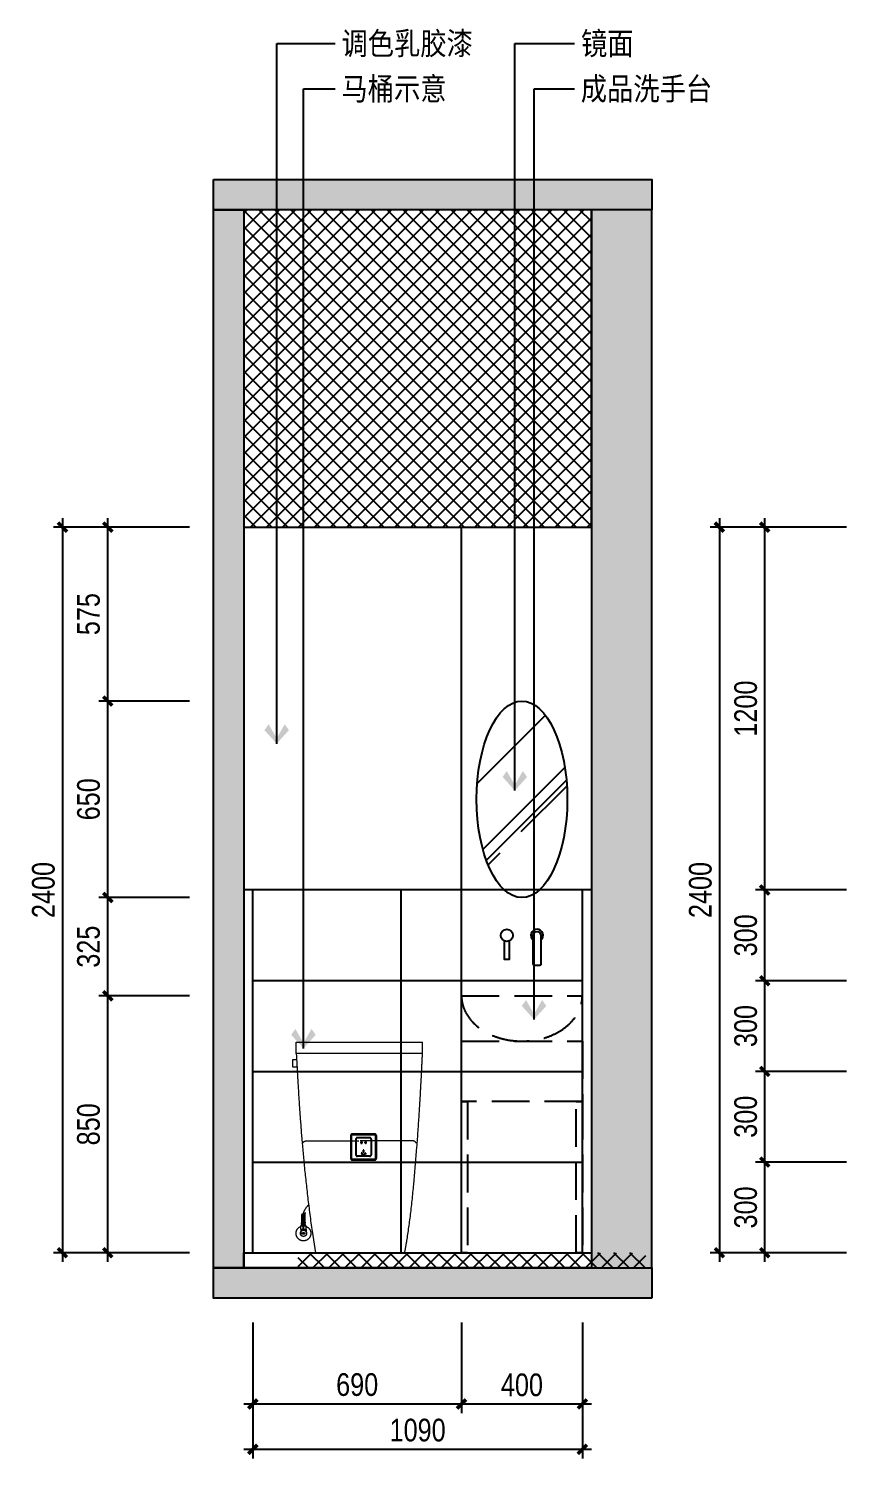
# Model space of a CAD drawing. Extents: x 468514 to 728049, y -74127 to 69080.
# Drawn here: x 623053 to 625788, y 995 to 5724 of the extents above; entities that cross this region are included whole.
import ezdxf

# ---------------------------------------------------------------- set-up
doc = ezdxf.new("R2010")
doc.units = 0
doc.header["$LTSCALE"] = 500
doc.header["$MEASUREMENT"] = 0
doc.linetypes.add('DASH', pattern=[0.35, 0.25, -0.1])
doc.linetypes.add('DASHED2', pattern=[9.525, 6.35, -3.175])
doc.layers.get('Defpoints').update_dxf_attribs({"color": 229})
for name, color, linetype in [('_____2', 1, 'Continuous'), ('E 立面填充', 250, 'Continuous'), ('E 立面墙体', 245, 'Continuous'), ('E 立面家具、洁具', 153, 'Continuous'), ('E 立面材料类别线', 154, 'Continuous'), ('E 立面标注尺寸', 9, 'Continuous'), ('E 立面装饰完成线', 225, 'Continuous')]:
    doc.layers.add(name, color=color, linetype=linetype)
doc.styles.add('PDC DIM', font='PMingLiU-ExtB.ttf', dxfattribs={"width": 0.85})
doc.dimstyles.new('PDC-A2', dxfattribs={"dimscale": 0, "dimtxt": 2.5, "dimasz": 1, "dimexe": 1, "dimexo": 1, "dimgap": 0.7, "dimtad": 1, "dimdec": 0, "dimtxsty": 'PDC DIM', "dimblk": 'ARCHTICK', "dimcen": 1, "dimdle": 1, "dimclrd": 8, "dimclre": 8, "dimclrt": 9, "dimadec": 0, "dimazin": 0, "dimtfac": 1, "dimtdec": 0, "dimtix": 1, "dimtmove": 2, "dimatfit": 3, "dimldrblk": 'PDC A2 T R', "dimfxl": 10, "dimfxlon": 1, "dimarcsym": 0})

# ---------------------------------------------------------------- blocks, each defined once
blk = doc.blocks.new('AI9-BLK63')
at = {"layer": '_____2', "color": 250}
blk.add_line((0.03, -0.14), (0, -0.12), dxfattribs=at)
blk.add_lwpolyline([(-0.03, -0.14), (0, -0.12), (0, 0.1), (0, 0.18)], dxfattribs=at)
blk = doc.blocks.new('AI9-BLK62')
at = {"layer": '_____2', "color": 250}
for p in [(-0.03, 0.01), (0.03, 0.01)]:
    blk.add_line(p, (0, -0.01), dxfattribs=at)
blk = doc.blocks.new('AI9-BLK61')
at = {"layer": '_____2', "color": 7}
for name, p in [('AI9-BLK62', (0, 0.16)), ('AI9-BLK63', (0, -0.03))]:
    blk.add_blockref(name, p, dxfattribs=at)
blk = doc.blocks.new('AI9-BLK53')
at = {"layer": '_____2', "color": 250}
for p, q in [((-0.1, 0.02), (0.1, 0.02)), ((-0.1, -0.02), (0.1, -0.02))]:
    blk.add_line(p, q, dxfattribs=at)
blk = doc.blocks.new('rtyr')
at = {"linetype": 'DASHED2', "lineweight": 0}
for p, q in [((256669.9, -48189.3), (256669.9, -48152.2)), ((256669.9, -48152.2), (257087.5, -48152.2)), ((257087.5, -48189.3), (257087.5, -48152.2)), ((256700.6, -48716.2), (256687, -48721.9)), ((256687.8, -48752.3), (256687.8, -48749.9)), ((256687.8, -48756.9), (256687.8, -48754.6)), ((256688.2, -48747.7), (256688.2, -48721.4)), ((256688.2, -48724.6), (256690.9, -48722)), ((256688.2, -48727), (256690.9, -48724.4)), ((256688.2, -48729.4), (256690.9, -48726.7)), ((256688.2, -48743.7), (256690.9, -48741)), ((256688.2, -48746), (256690.9, -48743.4)), ((256688.3, -48731.7), (256690.9, -48729.1)), ((256688.3, -48734.1), (256690.9, -48731.5)), ((256688.3, -48736.5), (256690.9, -48733.9)), ((256688.3, -48738.8), (256690.9, -48736.2)), ((256688.3, -48741.2), (256690.9, -48738.6)), ((256689, -48747.6), (256690.9, -48745.7)), ((256693.1, -48724), (256689.7, -48720.7)), ((256693.1, -48726.4), (256689.7, -48723.1)), ((256693.1, -48728.8), (256689.7, -48725.4)), ((256693.1, -48731.2), (256689.7, -48727.8)), ((256693.1, -48733.5), (256689.7, -48730.2)), ((256693.1, -48735.9), (256689.7, -48732.6)), ((256693.1, -48738.3), (256689.7, -48735)), ((256693.1, -48740.7), (256689.7, -48737.4)), ((256693.1, -48743.1), (256689.7, -48739.7)), ((256693.1, -48745.4), (256689.7, -48742.1)), ((256692.9, -48747.6), (256689.7, -48744.5)), ((256693.1, -48721.7), (256691.4, -48720.1)), ((256691.9, -48722.9), (256695.2, -48719.6)), ((256691.9, -48725.3), (256695.2, -48722)), ((256691.9, -48727.7), (256695.2, -48724.4)), ((256691.9, -48730), (256695.2, -48726.7)), ((256691.9, -48732.4), (256695.2, -48729.1)), ((256691.9, -48734.8), (256695.2, -48731.5)), ((256691.9, -48737.2), (256695.2, -48733.9)), ((256691.9, -48739.6), (256695.2, -48736.2)), ((256691.9, -48741.9), (256695.2, -48738.6)), ((256691.9, -48744.3), (256695.2, -48741)), ((256691.9, -48746.7), (256695.2, -48743.4)), ((256693.3, -48747.6), (256695.2, -48745.7)), ((256697.4, -48724), (256694.1, -48720.7)), ((256697.4, -48726.4), (256694.1, -48723.1)), ((256697.4, -48728.8), (256694.1, -48725.4)), ((256697.4, -48731.2), (256694.1, -48727.8)), ((256697.4, -48733.5), (256694.1, -48730.2)), ((256697.4, -48735.9), (256694.1, -48732.6)), ((256697.4, -48738.3), (256694.1, -48735)), ((256697.4, -48740.7), (256694.1, -48737.4)), ((256697.4, -48743.1), (256694.1, -48739.7)), ((256697.4, -48745.4), (256694.1, -48742.1)), ((256697.2, -48747.6), (256694.1, -48744.5)), ((256697.4, -48721.6), (256694.5, -48718.7)), ((256697.4, -48719.3), (256696.1, -48718.1)), ((256696.2, -48720.5), (256699.4, -48717.4)), ((256696.2, -48722.9), (256699.4, -48719.8)), ((256696.2, -48725.3), (256699.4, -48722.2)), ((256696.2, -48727.7), (256699.4, -48724.5)), ((256696.2, -48730), (256699.4, -48726.9)), ((256696.2, -48732.4), (256699.4, -48729.3)), ((256696.2, -48734.8), (256699.4, -48731.7)), ((256696.2, -48737.2), (256699.4, -48734.1)), ((256696.2, -48739.6), (256699.4, -48736.4)), ((256696.2, -48741.9), (256699.4, -48738.8)), ((256696.2, -48744.3), (256699.4, -48741.2)), ((256696.2, -48746.7), (256699.4, -48743.6)), ((256697.6, -48747.7), (256699.4, -48745.9)), ((256699.4, -48747.7), (256699.4, -48716.7)), ((256699.8, -48752.3), (256699.8, -48749.9)), ((256699.8, -48756.9), (256699.8, -48754.6)), ((256685.1, -48771), (256702.5, -48771)), ((256685.1, -48771.9), (256702.5, -48771.9)), ((256685.1, -48778.9), (256685.1, -48789.3)), ((256688.1, -48759.7), (256688.1, -48759.2)), ((256694.6, -48759.7), (256693.8, -48760.4)), ((256694.6, -48770.3), (256693.8, -48769.7)), ((256699.5, -48759.7), (256699.5, -48759.2)), ((256702.5, -48778.9), (256702.5, -48789.3))]:
    blk.add_line(p, q, dxfattribs=at)
for points in [[(256671.2, -48210.6), (256657.5, -48210.6), (256657.5, -48233), (256671.7, -48233)], [(256692.9, -48759.7), (256693.8, -48760.4), (256693.8, -48762.4)], [(256692.9, -48770.3), (256693.8, -48769.7), (256693.8, -48763)]]:
    blk.add_lwpolyline(points, dxfattribs=at)
blk.add_lwpolyline([(256685, -48759.7), (256684.4, -48760.4), (256684.4, -48769.6), (256685.2, -48770.3), (256702.4, -48770.3), (256703.2, -48769.6), (256703.2, -48760.4), (256702.5, -48759.7)], close=True, dxfattribs=at)
for radius in [10.2, 3.28]:
    blk.add_circle((256693.8, -48784), radius, dxfattribs=at)
for centre, major_axis, ratio in [((256690.8, -48751.1), (0, 1.18), 0.354545), ((256690.8, -48755.7), (0, 1.16), 0.361111), ((256693.8, -48751.1), (0.01, 1.18), 0.354531), ((256693.8, -48755.7), (0.01, 1.16), 0.361096), ((256696.8, -48751.1), (0, 1.18), 0.354545), ((256696.8, -48755.7), (0, 1.16), 0.361111)]:
    blk.add_ellipse(centre, major_axis=major_axis, ratio=ratio, dxfattribs=at)
for points, knots in [([(256733.2, -48848.5), (256684.2, -48543.1), (256674.7, -48257.2), (256669.9, -48189.3), (256669.9, -48189.3), (257087.5, -48189.3), (257087.5, -48189.3), (257087.5, -48189.3), (257068.8, -48652.1), (257028.5, -48848.5), (257028.5, -48848.5), (256733.2, -48848.5), (256733.2, -48848.5)], [0, 0, 0, 0, 1, 1, 1, 2, 2, 2, 3, 3, 3, 4, 4, 4, 4]), ([(256691.3, -48485.7), (256697.7, -48475.7), (256703.8, -48478.6), (256714.3, -48478.6), (256724.8, -48478.6), (256877.2, -48478.6), (256877.2, -48478.6)], [0, 0, 0, 0, 1, 1, 1, 2, 2, 2, 2]), ([(257066.9, -48485.7), (257060.5, -48475.7), (257054.5, -48478.6), (257043.9, -48478.6), (257033.4, -48478.6), (256880.9, -48478.6), (256880.9, -48478.6)], [0, 0, 0, 0, 1, 1, 1, 2, 2, 2, 2]), ([(256687.8, -48747.6), (256687.5, -48747.6), (256687.2, -48748.1), (256687.2, -48748.8), (256687.2, -48749.4), (256687.5, -48749.9), (256687.8, -48749.9)], [0, 0, 0, 0, 1, 1, 1, 2, 2, 2, 2]), ([(256687.8, -48752.3), (256687.5, -48752.3), (256687.2, -48752.8), (256687.2, -48753.4), (256687.2, -48754.1), (256687.5, -48754.6), (256687.8, -48754.6)], [0, 0, 0, 0, 1, 1, 1, 2, 2, 2, 2]), ([(256699.8, -48749.9), (256700.1, -48749.9), (256700.4, -48749.4), (256700.4, -48748.8), (256700.4, -48748.1), (256700.1, -48747.6), (256699.8, -48747.6)], [3, 3, 3, 3, 4, 4, 4, 5, 5, 5, 5]), ([(256699.8, -48754.6), (256700.1, -48754.6), (256700.4, -48754.1), (256700.4, -48753.4), (256700.4, -48752.8), (256700.1, -48752.3), (256699.8, -48752.3)], [3, 3, 3, 3, 4, 4, 4, 5, 5, 5, 5]), ([(256703.2, -48761.6), (256712.1, -48765.2), (256718.4, -48774), (256718.4, -48784.3), (256718.4, -48797.9), (256707.4, -48808.9), (256693.8, -48808.9), (256680.2, -48808.9), (256669.2, -48797.9), (256669.2, -48784.3), (256669.2, -48774), (256675.5, -48765.2), (256684.4, -48761.5)], [0, 0, 0, 0, 1, 1, 1, 2, 2, 2, 3, 3, 3, 4, 4, 4, 4]), ([(256685.1, -48770.3), (256685.1, -48770.3), (256685.1, -48775.2), (256685.1, -48777.2), (256685, -48778.5), (256684.6, -48779.7), (256684.5, -48780.2)], [0, 0, 0, 0, 1, 1, 1, 2, 2, 2, 2]), ([(256687.8, -48756.9), (256687.5, -48756.9), (256687.2, -48757.4), (256687.2, -48758.1), (256687.2, -48758.7), (256687.5, -48759.2), (256687.8, -48759.2)], [0, 0, 0, 0, 1, 1, 1, 2, 2, 2, 2]), ([(256699.8, -48759.2), (256700.1, -48759.2), (256700.4, -48758.7), (256700.4, -48758.1), (256700.4, -48757.4), (256700.1, -48756.9), (256699.8, -48756.9)], [3, 3, 3, 3, 4, 4, 4, 5, 5, 5, 5]), ([(256702.5, -48770.3), (256702.5, -48770.3), (256702.5, -48775.2), (256702.5, -48777.2), (256702.5, -48778.5), (256702.9, -48779.7), (256703.1, -48780.2)], [0, 0, 0, 0, 1, 1, 1, 2, 2, 2, 2])]:
    blk.add_open_spline(points, degree=3, knots=knots, dxfattribs=at)
for points in [[(256708.6, -48692.5), (256703.1, -48697.4), (256693.5, -48710), (256693.2, -48719.3)], [(256710.7, -48689.5), (256710.2, -48690.7), (256709.5, -48691.7), (256708.6, -48692.5)], [(256699.8, -48747.6), (256699.8, -48747.6), (256687.8, -48747.6), (256687.8, -48747.6)], [(256687.8, -48749.9), (256687.8, -48749.9), (256699.8, -48749.9), (256699.8, -48749.9)], [(256699.8, -48752.3), (256699.8, -48752.3), (256687.8, -48752.3), (256687.8, -48752.3)], [(256687.8, -48754.6), (256687.8, -48754.6), (256699.8, -48754.6), (256699.8, -48754.6)], [(256699.8, -48756.9), (256699.8, -48756.9), (256687.8, -48756.9), (256687.8, -48756.9)], [(256687.8, -48759.2), (256687.8, -48759.2), (256699.8, -48759.2), (256699.8, -48759.2)]]:
    blk.add_open_spline(points, degree=3, dxfattribs=at)
at = {"linetype": 'DASHED2', "lineweight": 0, "xscale": 31.05000000000007, "yscale": 31.05000000000007, "zscale": 31.05000000000007}
for name, p in [('AI9-BLK53', (256693.8, -48784)), ('AI9-BLK61', (256693.8, -48765))]:
    blk.add_blockref(name, p, dxfattribs=at)
blk = doc.blocks.new('ffffaasd')
at = {"linetype": 'DASH', "lineweight": -2, "ltscale": 20}
for p, q in [((69855.2, 418079.7), (69855.2, 418028.7)), ((69901.2, 418084.7), (69860.2, 418084.7)), ((69906.2, 418079.7), (69906.2, 418028.7)), ((69901.2, 418023.7), (69860.2, 418023.7))]:
    blk.add_line(p, q, dxfattribs=at)
for points in [[(69843.2, 418011.7), (69918.2, 418011.7, 0.414214), (69923.2, 418016.7), (69923.2, 418091.7, 0.414214), (69918.2, 418096.7), (69843.2, 418096.7, 0.414214), (69838.2, 418091.7), (69838.2, 418016.7, 0.414214)], [(69843.2, 418013.7), (69918.2, 418013.7, 0.414214), (69921.2, 418016.7), (69921.2, 418091.7, 0.414214), (69918.2, 418094.7), (69843.2, 418094.7, 0.414214), (69840.2, 418091.7), (69840.2, 418016.7, 0.414214)]]:
    blk.add_lwpolyline(points, format="xyb", close=True, dxfattribs=at)
for points in [[(69873.7, 418066.6), (69875.7, 418066.6), (69875.7, 418071.6), (69873.7, 418071.6)], [(69887.7, 418066.6), (69885.7, 418066.6), (69885.7, 418071.6), (69887.7, 418071.6)]]:
    blk.add_lwpolyline(points, dxfattribs=at)
for points in [[(69875.8, 418028.1), (69877.7, 418028.6), (69876.2, 418034.4), (69874.2, 418033.9)], [(69879.7, 418037.6), (69881.7, 418037.6), (69881.7, 418043.6), (69879.7, 418043.6)], [(69885.6, 418028.1), (69883.7, 418028.6), (69885.2, 418034.4), (69887.2, 418033.9)]]:
    blk.add_lwpolyline(points, close=True, dxfattribs=at)
for centre, radius, start, end in [((69860.2, 418079.7), 5, 90, 180), ((69873.9, 418069.1), 2.51, 93.6471, 266.3529), ((69887.5, 418069.1), 2.51, 273.6471, 86.3529), ((69901.2, 418079.7), 5, 0, 90), ((69860.2, 418028.7), 5, 180, 270), ((69901.2, 418028.7), 5, 270, 0)]:
    blk.add_arc(centre, radius, start, end, dxfattribs=at)
blk = doc.blocks.new('d34')
at = {"linetype": 'ByBlock', "lineweight": -2}
blk.add_blockref('ffffaasd', (0, 0), dxfattribs=at)
blk = doc.blocks.new('_ArchTick')
at = {"color": 0, "linetype": 'ByBlock', "const_width": 0.4}
blk.add_lwpolyline([(-0.5, -0.5), (0.5, 0.5)], dxfattribs=at)
blk = doc.blocks.new('*D1717')
at = {"layer": 'Defpoints', "color": 0, "transparency": 16777216}
for p in [(623314.9, 2525), (623614.9, 2525), (623614.9, 1675)]:
    blk.add_point(p, dxfattribs=at)
at = {"layer": 'E 立面标注尺寸', "color": 8, "lineweight": -2, "transparency": 16777216}
for p, q in [((623314.9, 1645), (623314.9, 2555)), ((623584.9, 2525), (623284.9, 2525)), ((623584.9, 1675), (623284.9, 1675))]:
    blk.add_line(p, q, dxfattribs=at)
at = {"layer": 'E 立面标注尺寸', "color": 8, "lineweight": -2, "transparency": 16777216, "xscale": 29.99999882274668, "yscale": 29.99999882274668, "zscale": 29.99999882274668}
for p, rotation in [((623314.9, 2525), 90), ((623314.9, 1675), 270)]:
    blk.add_blockref('_ArchTick', p, dxfattribs=dict(at, rotation=rotation))
at = {"layer": 'E 立面标注尺寸', "color": 9, "transparency": 16777216, "insert": (623251.4, 2100), "char_height": 75, "attachment_point": 5, "rotation": 90, "style": 'PDC DIM'}
blk.add_mtext('850', dxfattribs=at)
blk = doc.blocks.new('PDC A2 T R')
at = {"color": 0, "linetype": 'ByBlock'}
blk.add_line((0, 0), (-2, 0), dxfattribs=at)
for points in [[(-2.15, 0.89), (-1.49, 1.35), (-0.6, 0), (0, 0)], [(-2.15, -0.89), (-1.49, -1.35), (-0.6, 0), (0, 0)]]:
    blk.add_solid(points, dxfattribs=at)
blk = doc.blocks.new('*D1718')
at = {"layer": 'Defpoints', "color": 0, "transparency": 16777216}
for p in [(623314.9, 2850), (623614.9, 2850), (623614.9, 2525)]:
    blk.add_point(p, dxfattribs=at)
at = {"layer": 'E 立面标注尺寸', "color": 8, "lineweight": -2, "transparency": 16777216}
for p, q in [((623584.9, 2850), (623284.9, 2850)), ((623314.9, 2495), (623314.9, 2880)), ((623584.9, 2525), (623284.9, 2525))]:
    blk.add_line(p, q, dxfattribs=at)
at = {"layer": 'E 立面标注尺寸', "color": 8, "lineweight": -2, "transparency": 16777216, "xscale": 29.99999882274668, "yscale": 29.99999882274668, "zscale": 29.99999882274668}
for p, rotation in [((623314.9, 2850), 90), ((623314.9, 2525), 270)]:
    blk.add_blockref('_ArchTick', p, dxfattribs=dict(at, rotation=rotation))
at = {"layer": 'E 立面标注尺寸', "color": 9, "transparency": 16777216, "insert": (623251.4, 2687.5), "char_height": 75, "attachment_point": 5, "rotation": 90, "style": 'PDC DIM'}
blk.add_mtext('325', dxfattribs=at)
blk = doc.blocks.new('*D1719')
at = {"layer": 'Defpoints', "color": 0, "transparency": 16777216}
for p in [(623314.9, 4075), (623614.9, 4075), (623614.9, 3500)]:
    blk.add_point(p, dxfattribs=at)
at = {"layer": 'E 立面标注尺寸', "color": 8, "lineweight": -2, "transparency": 16777216}
for p, q in [((623584.9, 4075), (623284.9, 4075)), ((623314.9, 3470), (623314.9, 4105)), ((623584.9, 3500), (623284.9, 3500))]:
    blk.add_line(p, q, dxfattribs=at)
at = {"layer": 'E 立面标注尺寸', "color": 8, "lineweight": -2, "transparency": 16777216, "xscale": 29.99999882274668, "yscale": 29.99999882274668, "zscale": 29.99999882274668}
for p, rotation in [((623314.9, 4075), 90), ((623314.9, 3500), 270)]:
    blk.add_blockref('_ArchTick', p, dxfattribs=dict(at, rotation=rotation))
at = {"layer": 'E 立面标注尺寸', "color": 9, "transparency": 16777216, "insert": (623251.4, 3787.5), "char_height": 75, "attachment_point": 5, "rotation": 90, "style": 'PDC DIM'}
blk.add_mtext('575', dxfattribs=at)
blk = doc.blocks.new('*D1720')
at = {"layer": 'Defpoints', "color": 0, "transparency": 16777216}
for p in [(623614.9, 4075), (623164.9, 1675), (623614.9, 1675)]:
    blk.add_point(p, dxfattribs=at)
at = {"layer": 'E 立面标注尺寸', "color": 8, "lineweight": -2, "transparency": 16777216}
for p, q in [((623464.9, 4075), (623134.9, 4075)), ((623164.9, 4105), (623164.9, 1645)), ((623464.9, 1675), (623134.9, 1675))]:
    blk.add_line(p, q, dxfattribs=at)
at = {"layer": 'E 立面标注尺寸', "color": 8, "lineweight": -2, "transparency": 16777216, "xscale": 29.99999882274668, "yscale": 29.99999882274668, "zscale": 29.99999882274668}
for p, rotation in [((623164.9, 4075), 90), ((623164.9, 1675), 270)]:
    blk.add_blockref('_ArchTick', p, dxfattribs=dict(at, rotation=rotation))
at = {"layer": 'E 立面标注尺寸', "color": 9, "transparency": 16777216, "insert": (623102.1, 2875), "char_height": 75, "attachment_point": 5, "rotation": 90, "style": 'PDC DIM'}
blk.add_mtext('2400', dxfattribs=at)
blk = doc.blocks.new('*D1716')
at = {"layer": 'Defpoints', "color": 0, "transparency": 16777216}
for p in [(623314.9, 3500), (623614.9, 3500), (623614.9, 2850)]:
    blk.add_point(p, dxfattribs=at)
at = {"layer": 'E 立面标注尺寸', "color": 8, "lineweight": -2, "transparency": 16777216}
for p, q in [((623584.9, 3500), (623284.9, 3500)), ((623314.9, 2820), (623314.9, 3530)), ((623584.9, 2850), (623284.9, 2850))]:
    blk.add_line(p, q, dxfattribs=at)
at = {"layer": 'E 立面标注尺寸', "color": 8, "lineweight": -2, "transparency": 16777216, "xscale": 29.99999882274668, "yscale": 29.99999882274668, "zscale": 29.99999882274668}
for p, rotation in [((623314.9, 3500), 90), ((623314.9, 2850), 270)]:
    blk.add_blockref('_ArchTick', p, dxfattribs=dict(at, rotation=rotation))
at = {"layer": 'E 立面标注尺寸', "color": 9, "transparency": 16777216, "insert": (623251.4, 3175), "char_height": 75, "attachment_point": 5, "rotation": 90, "style": 'PDC DIM'}
blk.add_mtext('650', dxfattribs=at)
blk = doc.blocks.new('*D1731')
at = {"layer": 'Defpoints', "color": 0, "transparency": 16777216}
for p in [(625788.1, 4075), (625338.1, 1675), (625788.1, 1675)]:
    blk.add_point(p, dxfattribs=at)
at = {"layer": 'E 立面标注尺寸', "color": 8, "lineweight": -2, "transparency": 16777216}
for p, q in [((625638.1, 4075), (625308.1, 4075)), ((625338.1, 4105), (625338.1, 1645)), ((625638.1, 1675), (625308.1, 1675))]:
    blk.add_line(p, q, dxfattribs=at)
at = {"layer": 'E 立面标注尺寸', "color": 8, "lineweight": -2, "transparency": 16777216, "xscale": 29.99999882274668, "yscale": 29.99999882274668, "zscale": 29.99999882274668}
for p, rotation in [((625338.1, 4075), 90), ((625338.1, 1675), 270)]:
    blk.add_blockref('_ArchTick', p, dxfattribs=dict(at, rotation=rotation))
at = {"layer": 'E 立面标注尺寸', "color": 9, "transparency": 16777216, "insert": (625275.3, 2875), "char_height": 75, "attachment_point": 5, "rotation": 90, "style": 'PDC DIM'}
blk.add_mtext('2400', dxfattribs=at)
blk = doc.blocks.new('*D1734')
at = {"layer": 'Defpoints', "color": 0}
for p in [(625488.1, 4075), (625788.1, 4075), (625788.1, 2875)]:
    blk.add_point(p, dxfattribs=at)
at = {"layer": 'E 立面标注尺寸', "color": 8, "lineweight": -2}
for p, q in [((625758.1, 4075), (625458.1, 4075)), ((625488.1, 2845), (625488.1, 4105)), ((625758.1, 2875), (625458.1, 2875))]:
    blk.add_line(p, q, dxfattribs=at)
at = {"layer": 'E 立面标注尺寸', "color": 8, "lineweight": -2, "xscale": 29.99999882274668, "yscale": 29.99999882274668, "zscale": 29.99999882274668}
for p, rotation in [((625488.1, 4075), 90), ((625488.1, 2875), 270)]:
    blk.add_blockref('_ArchTick', p, dxfattribs=dict(at, rotation=rotation))
at = {"layer": 'E 立面标注尺寸', "color": 9, "insert": (625425.3, 3475), "char_height": 75, "attachment_point": 5, "rotation": 90, "style": 'PDC DIM'}
blk.add_mtext('1200', dxfattribs=at)
blk = doc.blocks.new('*D1735')
at = {"layer": 'Defpoints', "color": 0, "transparency": 16777216}
for p in [(625488.1, 2875), (625788.1, 2875), (625788.1, 2575)]:
    blk.add_point(p, dxfattribs=at)
at = {"layer": 'E 立面标注尺寸', "color": 8, "lineweight": -2, "transparency": 16777216}
for p, q in [((625488.1, 2545), (625488.1, 2905)), ((625758.1, 2875), (625458.1, 2875)), ((625758.1, 2575), (625458.1, 2575))]:
    blk.add_line(p, q, dxfattribs=at)
at = {"layer": 'E 立面标注尺寸', "color": 8, "lineweight": -2, "transparency": 16777216, "xscale": 29.99999882274668, "yscale": 29.99999882274668, "zscale": 29.99999882274668}
for p, rotation in [((625488.1, 2875), 90), ((625488.1, 2575), 270)]:
    blk.add_blockref('_ArchTick', p, dxfattribs=dict(at, rotation=rotation))
at = {"layer": 'E 立面标注尺寸', "color": 9, "transparency": 16777216, "insert": (625425.3, 2725), "char_height": 75, "attachment_point": 5, "rotation": 90, "style": 'PDC DIM'}
blk.add_mtext('300', dxfattribs=at)
blk = doc.blocks.new('*D1736')
at = {"layer": 'Defpoints', "color": 0, "transparency": 16777216}
for p in [(625488.1, 2575), (625788.1, 2575), (625788.1, 2275)]:
    blk.add_point(p, dxfattribs=at)
at = {"layer": 'E 立面标注尺寸', "color": 8, "lineweight": -2, "transparency": 16777216}
for p, q in [((625488.1, 2245), (625488.1, 2605)), ((625758.1, 2575), (625458.1, 2575)), ((625758.1, 2275), (625458.1, 2275))]:
    blk.add_line(p, q, dxfattribs=at)
at = {"layer": 'E 立面标注尺寸', "color": 8, "lineweight": -2, "transparency": 16777216, "xscale": 29.99999882274668, "yscale": 29.99999882274668, "zscale": 29.99999882274668}
for p, rotation in [((625488.1, 2575), 90), ((625488.1, 2275), 270)]:
    blk.add_blockref('_ArchTick', p, dxfattribs=dict(at, rotation=rotation))
at = {"layer": 'E 立面标注尺寸', "color": 9, "transparency": 16777216, "insert": (625425.3, 2425), "char_height": 75, "attachment_point": 5, "rotation": 90, "style": 'PDC DIM'}
blk.add_mtext('300', dxfattribs=at)
blk = doc.blocks.new('*D1737')
at = {"layer": 'Defpoints', "color": 0, "transparency": 16777216}
for p in [(625488.1, 2275), (625788.1, 2275), (625788.1, 1975)]:
    blk.add_point(p, dxfattribs=at)
at = {"layer": 'E 立面标注尺寸', "color": 8, "lineweight": -2, "transparency": 16777216}
for p, q in [((625758.1, 2275), (625458.1, 2275)), ((625488.1, 1945), (625488.1, 2305)), ((625758.1, 1975), (625458.1, 1975))]:
    blk.add_line(p, q, dxfattribs=at)
at = {"layer": 'E 立面标注尺寸', "color": 8, "lineweight": -2, "transparency": 16777216, "xscale": 29.99999882274668, "yscale": 29.99999882274668, "zscale": 29.99999882274668}
for p, rotation in [((625488.1, 2275), 90), ((625488.1, 1975), 270)]:
    blk.add_blockref('_ArchTick', p, dxfattribs=dict(at, rotation=rotation))
at = {"layer": 'E 立面标注尺寸', "color": 9, "transparency": 16777216, "insert": (625425.3, 2125), "char_height": 75, "attachment_point": 5, "rotation": 90, "style": 'PDC DIM'}
blk.add_mtext('300', dxfattribs=at)
blk = doc.blocks.new('*D1738')
at = {"layer": 'Defpoints', "color": 0, "transparency": 16777216}
for p in [(625488.1, 1975), (625788.1, 1975), (625788.1, 1675)]:
    blk.add_point(p, dxfattribs=at)
at = {"layer": 'E 立面标注尺寸', "color": 8, "lineweight": -2, "transparency": 16777216}
for p, q in [((625488.1, 1645), (625488.1, 2005)), ((625758.1, 1975), (625458.1, 1975)), ((625758.1, 1675), (625458.1, 1675))]:
    blk.add_line(p, q, dxfattribs=at)
at = {"layer": 'E 立面标注尺寸', "color": 8, "lineweight": -2, "transparency": 16777216, "xscale": 29.99999882274668, "yscale": 29.99999882274668, "zscale": 29.99999882274668}
for p, rotation in [((625488.1, 1975), 90), ((625488.1, 1675), 270)]:
    blk.add_blockref('_ArchTick', p, dxfattribs=dict(at, rotation=rotation))
at = {"layer": 'E 立面标注尺寸', "color": 9, "transparency": 16777216, "insert": (625425.3, 1825), "char_height": 75, "attachment_point": 5, "rotation": 90, "style": 'PDC DIM'}
blk.add_mtext('300', dxfattribs=at)
blk = doc.blocks.new('*D1740')
at = {"layer": 'Defpoints', "color": 0, "transparency": 16777216}
for p in [(623794.9, 1475), (624484.9, 1475), (624484.9, 1175)]:
    blk.add_point(p, dxfattribs=at)
at = {"layer": 'E 立面标注尺寸', "color": 8, "lineweight": -2, "transparency": 16777216}
for p, q in [((623794.9, 1445), (623794.9, 1145)), ((624484.9, 1445), (624484.9, 1145)), ((623764.9, 1175), (624514.9, 1175))]:
    blk.add_line(p, q, dxfattribs=at)
at = {"layer": 'E 立面标注尺寸', "color": 8, "lineweight": -2, "transparency": 16777216, "xscale": 29.99999882274668, "yscale": 29.99999882274668, "zscale": 29.99999882274668, "rotation": 180}
blk.add_blockref('_ArchTick', (623794.9, 1175), dxfattribs=at)
at = {"layer": 'E 立面标注尺寸', "color": 8, "lineweight": -2, "transparency": 16777216, "xscale": 29.99999882274668, "yscale": 29.99999882274668, "zscale": 29.99999882274668}
blk.add_blockref('_ArchTick', (624484.9, 1175), dxfattribs=at)
at = {"layer": 'E 立面标注尺寸', "color": 9, "transparency": 16777216, "insert": (624139.9, 1238.7), "char_height": 75, "attachment_point": 5, "style": 'PDC DIM'}
blk.add_mtext('690', dxfattribs=at)
blk = doc.blocks.new('*D1741')
at = {"layer": 'Defpoints', "color": 0, "transparency": 16777216}
for p in [(624484.9, 1475), (624884.9, 1475), (624884.9, 1175)]:
    blk.add_point(p, dxfattribs=at)
at = {"layer": 'E 立面标注尺寸', "color": 8, "lineweight": -2, "transparency": 16777216}
for p, q in [((624484.9, 1445), (624484.9, 1145)), ((624884.9, 1445), (624884.9, 1145)), ((624454.9, 1175), (624914.9, 1175))]:
    blk.add_line(p, q, dxfattribs=at)
at = {"layer": 'E 立面标注尺寸', "color": 8, "lineweight": -2, "transparency": 16777216, "xscale": 29.99999882274668, "yscale": 29.99999882274668, "zscale": 29.99999882274668, "rotation": 180}
blk.add_blockref('_ArchTick', (624484.9, 1175), dxfattribs=at)
at = {"layer": 'E 立面标注尺寸', "color": 8, "lineweight": -2, "transparency": 16777216, "xscale": 29.99999882274668, "yscale": 29.99999882274668, "zscale": 29.99999882274668}
blk.add_blockref('_ArchTick', (624884.9, 1175), dxfattribs=at)
at = {"layer": 'E 立面标注尺寸', "color": 9, "transparency": 16777216, "insert": (624684.9, 1237.8), "char_height": 75, "attachment_point": 5, "style": 'PDC DIM'}
blk.add_mtext('400', dxfattribs=at)
blk = doc.blocks.new('*D1742')
at = {"layer": 'Defpoints', "color": 0, "transparency": 16777216}
for p in [(623794.9, 1475), (624884.9, 1475), (623794.9, 1025)]:
    blk.add_point(p, dxfattribs=at)
at = {"layer": 'E 立面标注尺寸', "color": 8, "lineweight": -2, "transparency": 16777216}
for p, q in [((623794.9, 1325), (623794.9, 995)), ((624884.9, 1325), (624884.9, 995)), ((624914.9, 1025), (623764.9, 1025))]:
    blk.add_line(p, q, dxfattribs=at)
at = {"layer": 'E 立面标注尺寸', "color": 8, "lineweight": -2, "transparency": 16777216, "xscale": 29.99999882274668, "yscale": 29.99999882274668, "zscale": 29.99999882274668, "rotation": 180}
blk.add_blockref('_ArchTick', (623794.9, 1025), dxfattribs=at)
at = {"layer": 'E 立面标注尺寸', "color": 8, "lineweight": -2, "transparency": 16777216, "xscale": 29.99999882274668, "yscale": 29.99999882274668, "zscale": 29.99999882274668}
blk.add_blockref('_ArchTick', (624884.9, 1025), dxfattribs=at)
at = {"layer": 'E 立面标注尺寸', "color": 9, "transparency": 16777216, "insert": (624339.9, 1088.2), "char_height": 75, "attachment_point": 5, "style": 'PDC DIM'}
blk.add_mtext('1090', dxfattribs=at)
blk = doc.blocks.new('4334')
at = {"layer": 'E 立面家具、洁具'}
blk.add_lwpolyline([(609050.2, 2756.5), (609050.2, 2695), (609035.2, 2695), (609035.2, 2756.5)], dxfattribs=at)
blk.add_lwpolyline([(609130.2, 2775, -1), (609155.2, 2775), (609155.2, 2680, -0.414214), (609150.2, 2675), (609135.2, 2675, -0.414214), (609130.2, 2680)], format="xyb", close=True, dxfattribs=at)
blk.add_circle((609042.7, 2775), 20, dxfattribs=at)
blk.add_arc((609142.7, 2775), 20, 308.6822, 231.3178, dxfattribs=at)
blk = doc.blocks.new('xishoutai3')
at = {"linetype": 'DASH'}
blk.add_lwpolyline([(608679.6, 2525), (609079.6, 2525)], dxfattribs=at)
for points in [[(608679.6, 2375), (609079.6, 2375), (609079.6, 2175), (608679.6, 2175)], [(608679.6, 2175), (608699.6, 2175), (608699.6, 1675), (608679.6, 1675)], [(609059.6, 2175), (609079.6, 2175), (609079.6, 1675), (609059.6, 1675)]]:
    blk.add_lwpolyline(points, close=True, dxfattribs=at)
blk.add_ellipse((608879.6, 2525), major_axis=(200, 0), ratio=0.75, start_param=3.141593, end_param=6.283185, dxfattribs=at)
blk.add_blockref('4334', (-213.1, -50))

msp = doc.modelspace()

# ---------------------------------------------------------------- hatches: boundary and pattern name
at = {"layer": 'E 立面填充'}
h = msp.add_hatch(dxfattribs=at)
h.set_pattern_fill('ANSI37', color=256, scale=300)
h.set_pattern_definition([(45, (-3425.834, 0), (-26.5165043, 26.5165043), []), (135, (-3425.834, 0), (-26.5165043, -26.5165043), [])])
h.paths.add_polyline_path([(623764.9, 4075), (624914.9, 4075), (624914.9, 5125), (623764.9, 5125)])
h = msp.add_hatch(dxfattribs=at)
h.set_pattern_fill('_USER', color=256, scale=600, angle=90, pattern_type=0)
h.set_pattern_definition([(90, (624884.9, 1675), (-600, 4e-14), [])])
h.paths.add_polyline_path([(624884.9, 4075), (624514.9, 4075), (624514.9, 2575), (624884.9, 2575)])
h.paths.add_polyline_path([(624669.9, 2775, -0.305615), (624657.4, 2756.5), (624657.4, 2695), (624642.4, 2695), (624642.4, 2756.5, -0.305615), (624629.9, 2775, -1)], flags=16)
h.paths.add_polyline_path([(624762.4, 2759.4), (624762.4, 2675), (624737.4, 2675), (624737.4, 2759.4, -2.849)], flags=16)
h.paths.add_polyline_path([(624514.9, 2875), (623794.9, 2875), (623794.9, 1675), (624514.9, 1675)])
h = msp.add_hatch(dxfattribs=at)
h.set_pattern_fill('AR-RROOF', color=256, scale=300, angle=45)
edge = h.paths.add_edge_path()
edge.add_ellipse((624684.9, 3175), major_axis=(0, 325), ratio=0.461538, start_angle=0, end_angle=360)
h = msp.add_hatch(dxfattribs=at)
h.set_pattern_fill('_USER', color=256, scale=300, pattern_type=0)
h.set_pattern_definition([(0, (623794.88, 1675), (0, 300), [])])
edge = h.paths.add_edge_path(flags=16)
edge.add_arc((624649.9, 2775), 20, -67.9757, 0, ccw=False)
edge.add_line((624657.4, 2756.5), (624657.4, 2695))
edge.add_line((624657.4, 2695), (624642.4, 2695))
edge.add_line((624642.4, 2695), (624642.4, 2756.5))
edge.add_arc((624649.9, 2775), 20, 180, 247.9757, ccw=False)
edge.add_arc((624649.9, 2775), 20, 0, 180, ccw=False)
edge = h.paths.add_edge_path(flags=16)
edge.add_line((624762.4, 2759.4), (624762.4, 2680))
edge.add_arc((624757.4, 2680), 5, -90, 0, ccw=False)
edge.add_line((624757.4, 2675), (624742.4, 2675))
edge.add_arc((624742.4, 2680), 5, 180, 270, ccw=False)
edge.add_line((624737.4, 2680), (624737.4, 2759.4))
edge.add_arc((624749.9, 2775), 20, -51.3178, 231.3178, ccw=False)
h.paths.add_polyline_path([(624514.9, 2875), (623794.9, 2875), (623794.9, 1675), (624514.9, 1675)])
h.paths.add_polyline_path([(624884.9, 2875), (624514.9, 2875), (624514.9, 1675), (624884.9, 1675)])
h.paths.add_polyline_path([(624742.5, 2875), (624627.3, 2875), (624632.7, 2870.3), (624640.5, 2864.6), (624648.4, 2859.8), (624656.4, 2855.9), (624664.5, 2853), (624672.6, 2851.1), (624680.8, 2850.1), (624689, 2850.1), (624697.2, 2851.1), (624705.3, 2853), (624713.4, 2855.9), (624721.4, 2859.8), (624729.3, 2864.6), (624737, 2870.3)])
at = {"layer": 'E 立面墙体'}
h = msp.add_hatch(color=250, dxfattribs=at)
h.dxf.hatch_style = 1
h.paths.add_polyline_path([(623664.9, 5225), (625114.9, 5225), (625114.9, 5125), (623664.9, 5125)])
h = msp.add_hatch(dxfattribs=at)
h.set_pattern_fill('钢筋混凝土', color=250, scale=10, pattern_type=2)
h.set_pattern_definition([(45, (129670.915, 0), (-35.355339, 35.355339), []), (50, (129670.915, 0), (71.726018, -6.2752135), [7.5, -82.5]), (355, (129670.915, 0), (-13.875133, 75.219213), [6, -66]), (100.4514, (129676.89, -0.52), (57.850938, 68.943954), [6.374019, -70.114211]), (46.1842, (129670.915, 20), (106.724105, -16.551901), [11.25, -123.75]), (96.6356, (129679.81, 18.62), (93.46627, 97.411787), [9.56103, -105.1713]), (351.1842, (129670.92, 20), (93.466195, 97.41186), [9, -99]), (21, (129680.915, 15), (59.690705, -40.261889), [7.5, -82.5]), (326, (129680.915, 15), (24.331533, 72.515005), [6, -66]), (71.4514, (129685.89, 11.645), (84.022263, 32.25305), [6.374019, -70.114211]), (37.5, (129670.915, 0), (1.2159855, 33.2893854), [0.5, -65.2, 0.5, -67, 0.5, -66.25]), (7.5, (129670.915, 0), (26.3069537, 39.4411712), [0.5, -38.2, 0.5, -63.7, 0.5, -25.25]), (327.5, (129648.615, 0), (53.3822436, -2.2554872), [0.5, -25, 0.5, -78, 0.5, -103.5]), (317.5, (129638.615, 0), (58.318617, 10.0104982), [0.5, -32.5, 0.5, -51.8, 0.5, -73.5])])
h.paths.add_polyline_path([(623764.9, 1625), (623664.9, 1625), (623664.9, 5125), (623764.9, 5125)])
h = msp.add_hatch(dxfattribs=at)
h.set_pattern_fill('钢筋混凝土', color=250, scale=10, pattern_type=2)
h.set_pattern_definition([(45, (123220.915, 0), (-35.355339, 35.355339), []), (50, (123220.915, 0), (71.726018, -6.2752135), [7.5, -82.5]), (355, (123220.915, 0), (-13.875133, 75.219213), [6, -66]), (100.4514, (123226.89, -0.52), (57.850938, 68.943954), [6.374019, -70.114211]), (46.1842, (123220.915, 20), (106.724105, -16.551901), [11.25, -123.75]), (96.6356, (123229.81, 18.62), (93.46627, 97.411787), [9.561029, -105.1713]), (351.1842, (123220.92, 20), (93.466195, 97.41186), [9, -99]), (21, (123230.915, 15), (59.690705, -40.261889), [7.5, -82.5]), (326, (123230.915, 15), (24.331533, 72.515005), [6, -66]), (71.4514, (123235.89, 11.645), (84.022263, 32.25305), [6.374019, -70.114211]), (37.5, (123220.915, 0), (1.2159855, 33.2893854), [0.5, -65.2, 0.5, -67, 0.5, -66.25]), (7.5, (123220.915, 0), (26.3069537, 39.4411712), [0.5, -38.2, 0.5, -63.7, 0.5, -25.25]), (327.5, (123198.615, 0), (53.3822436, -2.2554872), [0.5, -25, 0.5, -78, 0.5, -103.5]), (317.5, (123188.615, 0), (58.318617, 10.0104982), [0.5, -32.5, 0.5, -51.8, 0.5, -73.5])])
h.paths.add_polyline_path([(624914.9, 1625), (625114.9, 1625), (625114.9, 5125), (624914.9, 5125)])
h = msp.add_hatch(dxfattribs=at)
h.set_pattern_fill('ANSI37', color=250, scale=300)
h.set_pattern_definition([(45, (129850.915, 0), (-26.5165043, 26.5165043), []), (135, (129850.915, 0), (-26.5165043, -26.5165043), [])])
h.paths.add_polyline_path([(623944.9, 1675), (625094.9, 1675), (625094.9, 1625), (623944.9, 1625)])
h = msp.add_hatch(color=250, dxfattribs=at)
h.dxf.hatch_style = 1
h.paths.add_polyline_path([(625114.9, 1525), (623664.9, 1525), (623664.9, 1625), (625114.9, 1625)])

# ---------------------------------------------------------------- linework, layer by layer
at = {"layer": 'E 立面填充'}
msp.add_line((624914.9, 2875), (623764.9, 2875), dxfattribs=at)
at = {"layer": 'E 立面墙体'}
for points in [[(623664.9, 5225), (625114.9, 5225), (625114.9, 5125), (623664.9, 5125)], [(623764.9, 1625), (623664.9, 1625), (623664.9, 5125), (623764.9, 5125)], [(624914.9, 1625), (625114.9, 1625), (625114.9, 5125), (624914.9, 5125)], [(625114.9, 1525), (623664.9, 1525), (623664.9, 1625), (625114.9, 1625)]]:
    msp.add_lwpolyline(points, close=True, dxfattribs=at)
at = {"layer": 'E 立面家具、洁具'}
msp.add_ellipse((624684.9, 3175), major_axis=(0, 325), ratio=0.461538, dxfattribs=at)
at = {"layer": 'E 立面材料类别线'}
msp.add_lwpolyline([(624484.9, 1675), (624484.9, 4075)], dxfattribs=at)
at = {"layer": 'E 立面装饰完成线'}
for p, q in [((623794.9, 1675), (623794.9, 2875)), ((624884.9, 1675), (624884.9, 2875))]:
    msp.add_line(p, q, dxfattribs=at)
for points in [[(623764.9, 4075), (624914.9, 4075), (624914.9, 5125), (623764.9, 5125)], [(623764.9, 1675), (624914.9, 1675), (624914.9, 1625), (623764.9, 1625)]]:
    msp.add_lwpolyline(points, close=True, dxfattribs=at)

# ---------------------------------------------------------------- block references
at = {"layer": 'E 立面家具、洁具'}
msp.add_blockref('xishoutai3', (15805.2, 0), dxfattribs=at)
at = {"layer": 'E 立面家具、洁具', "linetype": 'Continuous'}
msp.add_blockref('rtyr', (367268.4, 50523.5), dxfattribs=at)
at = {"layer": 'E 立面家具、洁具', "linetype": 'DASH', "ltscale": 20}
msp.add_blockref('d34', (554280.2, -416029.2), dxfattribs=at)

# ---------------------------------------------------------------- texts
at = {"layer": 'E 立面标注尺寸', "color": 9, "char_height": 75, "attachment_point": 1, "style": 'PDC DIM'}
for s, insert in [('{\\fSimSun|b0|i0|c134|p2;调色乳胶漆}', (624087.8, 5712.5)), ('镜面', (624880.3, 5712.5)), ('马桶示意', (624087.8, 5562.5)), ('{\\fPMingLiU|b0|i0|c136|p18;成品洗手台}', (624879.5, 5562.5))]:
    msp.add_mtext(s, dxfattribs=dict(at, insert=insert))

# ---------------------------------------------------------------- dimensions: what is measured, and where the dimension line sits
at = {"layer": 'E 立面标注尺寸'}
for base, p1, p2, picture, middle in [((623164.9, 1675), (623614.9, 4075), (623614.9, 1675), '*D1720', (623102.1, 2875)), ((623314.9, 4075), (623614.9, 3500), (623614.9, 4075), '*D1719', (623251.4, 3787.5)), ((625338.1, 1675), (625788.1, 4075), (625788.1, 1675), '*D1731', (625275.3, 2875)), ((625488.1, 4075), (625788.1, 2875), (625788.1, 4075), '*D1734', (625425.3, 3475)), ((623314.9, 3500), (623614.9, 2850), (623614.9, 3500), '*D1716', (623251.4, 3175)), ((625488.1, 2875), (625788.1, 2575), (625788.1, 2875), '*D1735', (625425.3, 2725)), ((623314.9, 2850), (623614.9, 2525), (623614.9, 2850), '*D1718', (623251.4, 2687.5)), ((625488.1, 2575), (625788.1, 2275), (625788.1, 2575), '*D1736', (625425.3, 2425)), ((623314.9, 2525), (623614.9, 1675), (623614.9, 2525), '*D1717', (623251.4, 2100)), ((625488.1, 2275), (625788.1, 1975), (625788.1, 2275), '*D1737', (625425.3, 2125)), ((625488.1, 1975), (625788.1, 1675), (625788.1, 1975), '*D1738', (625425.3, 1825))]:
    dim = msp.add_linear_dim(base=base, p1=p1, p2=p2, angle=90, dimstyle='PDC-A2', override={"dimscale": 29.999999}, dxfattribs=at)
    dim.commit()
    dim.dimension.update_dxf_attribs({"geometry": picture, "text_midpoint": middle})
for base, p1, p2, picture, middle in [((624484.9, 1175), (623794.9, 1475), (624484.9, 1475), '*D1740', (624139.9, 1238.7)), ((623794.9, 1025), (624884.9, 1475), (623794.9, 1475), '*D1742', (624339.9, 1088.2)), ((624884.9, 1175), (624484.9, 1475), (624884.9, 1475), '*D1741', (624684.9, 1237.8))]:
    dim = msp.add_linear_dim(base=base, p1=p1, p2=p2, dimstyle='PDC-A2', override={"dimscale": 29.999999}, dxfattribs=at)
    dim.commit()
    dim.dimension.update_dxf_attribs({"geometry": picture, "text_midpoint": middle})

# ---------------------------------------------------------------- leaders
msp.add_leader([(623873.6, 3358.9), (623873.6, 5675), (624066.8, 5675)], dimstyle='PDC-A2', override={"dimscale": 30.000004, "dimtad": 0}, dxfattribs=at)
at = {"layer": 'E 立面标注尺寸', "annotation_type": 0, "has_hookline": 1, "hookline_direction": 0}
for points, text_width in [([(624661.4, 3204), (624661.4, 5675), (624859.3, 5675)], 174.5), ([(623962.2, 2351.2), (623962.2, 5525), (624066.8, 5525)], 352.2), ([(624725, 2446.8), (624725, 5525), (624858.5, 5525)], 441.6)]:
    msp.add_leader(points, dimstyle='PDC-A2', override={"dimscale": 30.000004, "dimtad": 0}, dxfattribs=dict(at, text_width=text_width))

doc.saveas('drawing.dxf')
